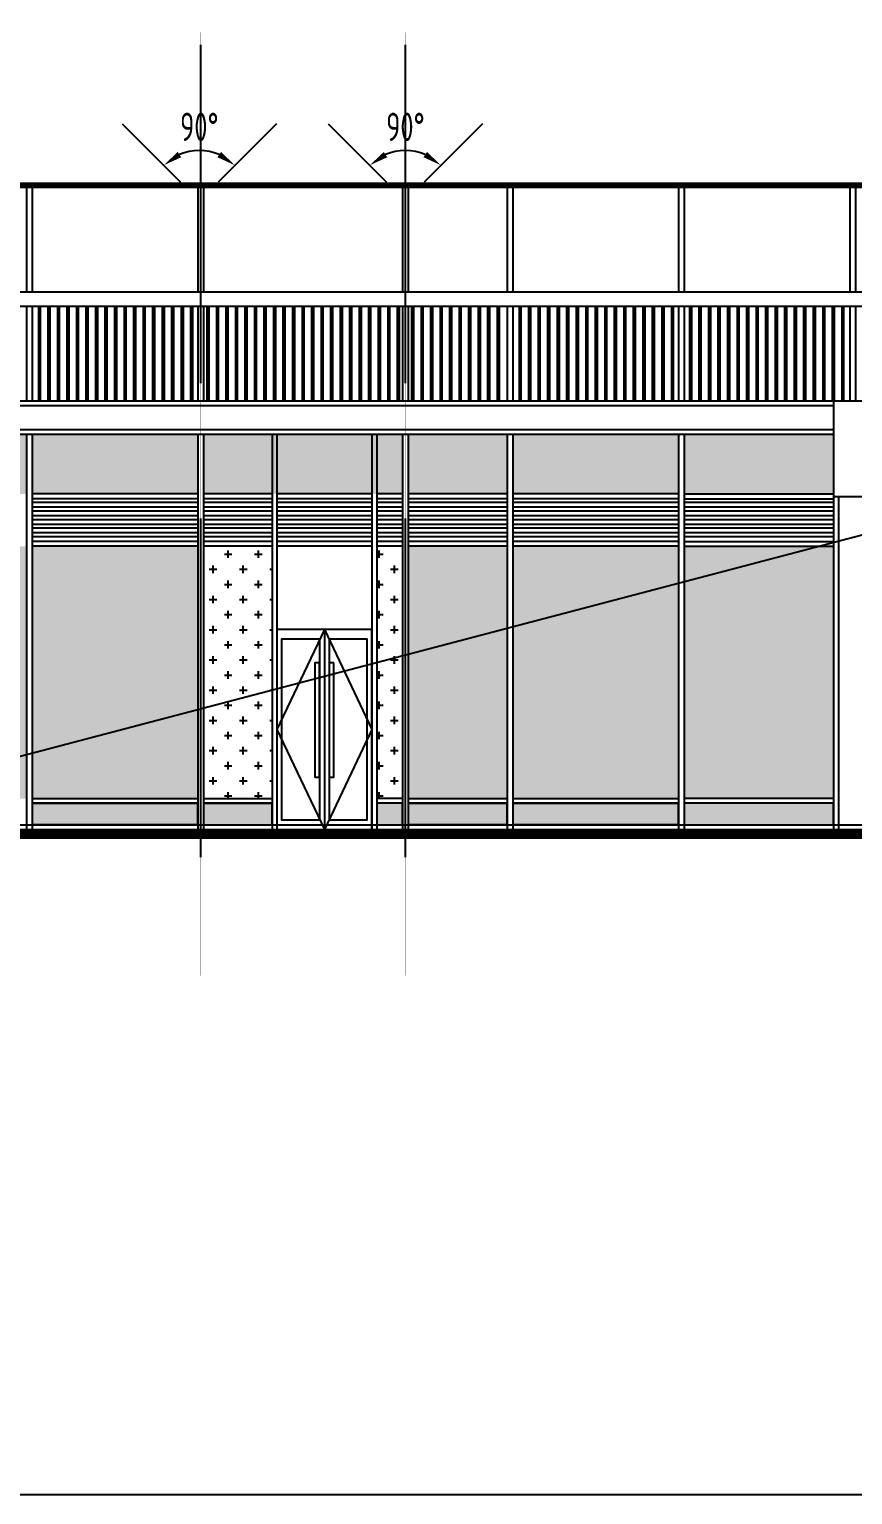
# Model space of a CAD drawing. Extents: x 72637 to 526294, y -245768 to 30884.
# Drawn here: x 142254 to 150904, y -161489 to -146091 of the extents above; entities that cross this region are included whole.
import ezdxf

# ---------------------------------------------------------------- set-up
doc = ezdxf.new("R2010")
doc.units = 0
doc.header["$LTSCALE"] = 10
doc.header["$MEASUREMENT"] = 0
doc.linetypes.add('DASH', pattern=[0.35, 0.25, -0.1])
for name, color, linetype in [('01-标注_尺寸', 124, 'Continuous'), ('05-填充_156', 156, 'Continuous'), ('05-填充_18', 18, 'Continuous'), ('A-C_玻璃幕墙', 140, 'Continuous'), ('A-C_门', 150, 'Continuous'), ('A-E_栏杆', 232, 'Continuous'), ('E-立面', 255, 'Continuous'), ('E-立面轮廓', 241, 'Continuous')]:
    doc.layers.add(name, color=color, linetype=linetype)
doc.layers.add('04-不打印_辅助线', color=165, linetype='Continuous', plot=False)
doc.styles.add('_TCH_DIM_T3', font='ROS1', dxfattribs={"width": 0.8, "bigfont": 'JD'})
doc.dimstyles.new('_TCH_ARROW&&100', dxfattribs={"dimtxt": 297.5, "dimasz": 200, "dimexe": 250, "dimexo": 300, "dimgap": 100, "dimtad": 1, "dimdec": 0, "dimzin": 0, "dimdsep": 46, "dimtxsty": '_TCH_DIM_T3', "dimcen": 0.09, "dimclrt": 7, "dimazin": 2, "dimtfac": 1, "dimtdec": 0, "dimtix": 1, "dimtmove": 2, "dimatfit": 3, "dimfxl": 0, "dimtolj": 1, "dimtzin": 0, "dimarcsym": 0})
pattern_1 = [(0, (0, 0), (158.75, 158.75), [79.375, -238.125]), (90, (39.69, -39.69), (-158.75, 158.75), [79.375, -238.125])]

# ---------------------------------------------------------------- blocks, each defined once
blk = doc.blocks.new('A$C6DB452AA')
for points in [[(1070, 6750), (1070, 5650)], [(1130, 6750), (1130, 5650)], [(2870, 6750), (2870, 5650)], [(2930, 6750), (2930, 5650)], [(4670, 6750), (4670, 5650)], [(4730, 6750), (4730, 5650)], [(6470, 6750), (6470, 5650)], [(6530, 6750), (6530, 5650)], [(8270, 6750), (8270, 5650)], [(8330, 6750), (8330, 5650)], [(10070, 6750), (10070, 5650)], [(10130, 6750), (10130, 5650)], [(10832, 6750), (10832, 5650)], [(10892, 6750), (10892, 5650)], [(1070, 5500), (1070, 4500)], [(1130, 5500), (1130, 4500)], [(2870, 5500), (2870, 4500)], [(2930, 5500), (2930, 4500)], [(4670, 5500), (4670, 4500)], [(4730, 5500), (4730, 4500)], [(6470, 5500), (6470, 4500)], [(6530, 5500), (6530, 4500)], [(8270, 5500), (8270, 4500)], [(8330, 5500), (8330, 4500)], [(10070, 5500), (10070, 4500)], [(10130, 5500), (10130, 4500)], [(10832, 5500), (10832, 4500)], [(10892, 5500), (10892, 4500)], [(1070, 4150), (1070, 0)], [(1130, 4150), (1130, 0)], [(2870, 4150), (2870, 0)], [(2930, 4150), (2930, 0)], [(6470, 4150), (6470, 0)], [(6530, 4150), (6530, 0)], [(8270, 4150), (8270, 0)], [(8330, 4150), (8330, 0)], [(10070, 4150), (10070, 0)], [(10130, 4150), (10130, 0)], [(10832, 4150), (10832, 0)], [(10892, 4150), (10892, 0)]]:
    blk.add_lwpolyline(points)
blk = doc.blocks.new('A$C631E7170')
for points in [[(0, -40), (-1740, -40)], [(0, -90), (-1740, -90)], [(0, -130), (-1740, -130)], [(0, -180), (-1740, -180)], [(0, -220), (-1740, -220)], [(0, -270), (-1740, -270)], [(0, -310), (-1740, -310)], [(0, -360), (-1740, -360)], [(0, -400), (-1740, -400)]]:
    blk.add_lwpolyline(points)
blk = doc.blocks.new('A$C589F609E')
for points in [[(-1685, 0), (-1685, -1000)], [(-1585, 0), (-1585, -1000)], [(-1485, 0), (-1485, -1000)], [(-1385, 0), (-1385, -1000)], [(-1285, 0), (-1285, -1000)], [(-1185, 0), (-1185, -1000)], [(-1085, 0), (-1085, -1000)], [(-985, 0), (-985, -1000)], [(-885, 0), (-885, -1000)], [(-785, 0), (-785, -1000)], [(-685, 0), (-685, -1000)], [(-585, 0), (-585, -1000)], [(-485, 0), (-485, -1000)], [(-385, 0), (-385, -1000)], [(-285, 0), (-285, -1000)], [(-185, 0), (-185, -1000)], [(-1665, 0), (-1665, -1000)], [(-1565, 0), (-1565, -1000)], [(-1465, 0), (-1465, -1000)], [(-1365, 0), (-1365, -1000)], [(-1265, 0), (-1265, -1000)], [(-1165, 0), (-1165, -1000)], [(-1065, 0), (-1065, -1000)], [(-965, 0), (-965, -1000)], [(-865, 0), (-865, -1000)], [(-765, 0), (-765, -1000)], [(-665, 0), (-665, -1000)], [(-565, 0), (-565, -1000)], [(-465, 0), (-465, -1000)], [(-365, 0), (-365, -1000)], [(-265, 0), (-265, -1000)], [(-165, 0), (-165, -1000)], [(-85, 0), (-85, -1000)], [(-65, 0), (-65, -1000)]]:
    blk.add_lwpolyline(points)
blk = doc.blocks.new('A$C32F26021')
at = {"layer": '05-填充_18'}
h = blk.add_hatch(color=256, dxfattribs=at)
h.dxf.hatch_style = 1
h.paths.add_polyline_path([(-1740, 50), (0, 50), (0, 275), (-1740, 275)])
for points in [[(0, 3525), (-1740, 3525)], [(0, 3475), (-1740, 3475)], [(0, 3025), (-1740, 3025)], [(0, 2975), (-1740, 2975)], [(-1740, 325), (0, 325)], [(-1740, 275), (0, 275)], [(0, 50), (-1740, 50)]]:
    blk.add_lwpolyline(points)
blk.add_lwpolyline([(-1740, 50), (0, 50), (0, 275), (-1740, 275)], close=True)
for name, p in [('A$C589F609E', (10, 5500)), ('A$C631E7170', (0, 3475))]:
    blk.add_blockref(name, p)
blk = doc.blocks.new('A$C70D15414')
at = {"layer": '05-填充_18'}
h = blk.add_hatch(color=256, dxfattribs=at)
h.dxf.hatch_style = 1
h.paths.add_polyline_path([(-1040, 50), (0, 50), (0, 275), (-1040, 275)])
for points in [[(0, 3525), (-1040, 3525)], [(0, 3475), (-1040, 3475)], [(0, 3025), (-1040, 3025)], [(0, 2975), (-1040, 2975)], [(-1040, 325), (0, 325)], [(-1040, 275), (0, 275)], [(0, 50), (-1040, 50)]]:
    blk.add_lwpolyline(points)
blk.add_lwpolyline([(-1040, 50), (0, 50), (0, 275), (-1040, 275)], close=True)
blk = doc.blocks.new('A$C2A0B6CF3')
at = {"layer": '05-填充_18'}
h = blk.add_hatch(color=256, dxfattribs=at)
h.dxf.hatch_style = 1
h.paths.add_polyline_path([(30, 50), (750, 50), (750, 275), (30, 275)])
h = blk.add_hatch(color=256, dxfattribs=at)
h.dxf.hatch_style = 1
h.paths.add_polyline_path([(1850, 50), (2120, 50), (2120, 275), (1850, 275)])
for points in [[(750, 3525), (30, 3525)], [(750, 3475), (30, 3475)], [(1800, 3525), (800, 3525)], [(1800, 3475), (800, 3475)], [(2120, 3525), (1850, 3525)], [(2120, 3475), (1850, 3475)], [(750, 3025), (30, 3025)], [(750, 2975), (30, 2975)], [(1800, 3025), (800, 3025)], [(1800, 2975), (800, 2975)], [(2120, 3025), (1850, 3025)], [(2120, 2975), (1850, 2975)], [(30, 325), (750, 325)], [(2120, 325), (1850, 325)], [(30, 275), (750, 275)], [(2120, 275), (1850, 275)]]:
    blk.add_lwpolyline(points)
for points in [[(30, 50), (750, 50), (750, 275), (30, 275)], [(1850, 50), (2120, 50), (2120, 275), (1850, 275)]]:
    blk.add_lwpolyline(points, close=True)
blk = doc.blocks.new('A$C339A5B8F')
for points in [[(-5430, 6750), (-5430, 5650)], [(-5370, 6750), (-5370, 5650)], [(-3630, 6750), (-3630, 5650)], [(-3570, 6750), (-3570, 5650)], [(-1830, 6750), (-1830, 5650)], [(-1770, 6750), (-1770, 5650)], [(-30, 6750), (-30, 5650)], [(30, 6750), (30, 5650)], [(2120, 6750), (2120, 5650)], [(2180, 6750), (2180, 5650)], [(-5430, 5500), (-5430, 4500)], [(-5370, 5500), (-5370, 4500)], [(-3630, 5500), (-3630, 4500)], [(-3570, 5500), (-3570, 4500)], [(-1830, 5500), (-1830, 4500)], [(-1770, 5500), (-1770, 4500)], [(-30, 5500), (-30, 4500)], [(30, 5500), (30, 4500)], [(2120, 5500), (2120, 4500)], [(2180, 5500), (2180, 4500)], [(-5430, 4150), (-5430, 0)], [(-5370, 4150), (-5370, 0)], [(-3630, 4150), (-3630, 0)], [(-3570, 4150), (-3570, 0)], [(-1830, 4150), (-1830, 0)], [(-1770, 4150), (-1770, 0)], [(-30, 4150), (-30, 0)], [(30, 4150), (30, 0)], [(750, 4150), (750, 0)], [(800, 4150), (800, 0)], [(1800, 4150), (1800, 0)], [(1850, 4150), (1850, 0)], [(2120, 4150), (2120, 0)], [(2180, 4150), (2180, 0)]]:
    blk.add_lwpolyline(points)
blk = doc.blocks.new('A$C1B5E7238')
blk.add_lwpolyline([(-400, -4500), (0, -4500), (0, 0), (-400, 0)], close=True)
for points in [[(-400, -1000), (0, -1000)], [(-350, -1000), (-350, -4500)], [(-50, -1000), (-50, -4500)]]:
    blk.add_lwpolyline(points)
blk = doc.blocks.new('*U49')
for points in [[(-170, -40), (-1740, -40)], [(-170, -90), (-1740, -90)], [(-170, -130), (-1740, -130)], [(-170, -180), (-1740, -180)], [(-170, -220), (-1740, -220)], [(-170, -270), (-1740, -270)], [(-170, -310), (-1740, -310)], [(-170, -360), (-1740, -360)], [(-170, -400), (-1740, -400)]]:
    blk.add_lwpolyline(points)
blk = doc.blocks.new('A$C3A8F4E96')
at = {"layer": '05-填充_18'}
h = blk.add_hatch(color=256, dxfattribs=at)
h.dxf.hatch_style = 1
h.paths.add_polyline_path([(1570, 50), (0, 50), (0, 275), (1570, 275)])
for points in [[(1570, 3525), (0, 3525)], [(1570, 3475), (0, 3475)], [(1570, 3025), (0, 3025)], [(1570, 2975), (0, 2975)], [(0, 325), (1570, 325)], [(0, 275), (1570, 275)], [(1570, 50), (0, 50)]]:
    blk.add_lwpolyline(points)
blk.add_lwpolyline([(1570, 50), (0, 50), (0, 275), (1570, 275)], close=True)
blk.add_blockref('A$C589F609E', (1580, 5500))
at = {"xscale": -1}
blk.add_blockref('*U49', (-170, 3475), dxfattribs=at)
blk = doc.blocks.new('A$C74285A47')
for points in [[(65, 0), (65, -1000)], [(85, 0), (85, -1000)], [(165, 0), (165, -1000)], [(185, 0), (185, -1000)], [(265, 0), (265, -1000)], [(285, 0), (285, -1000)], [(365, 0), (365, -1000)], [(385, 0), (385, -1000)], [(465, 0), (465, -1000)], [(485, 0), (485, -1000)], [(565, 0), (565, -1000)], [(585, 0), (585, -1000)], [(665, 0), (665, -1000)], [(685, 0), (685, -1000)], [(765, 0), (765, -1000)], [(785, 0), (785, -1000)], [(865, 0), (865, -1000)], [(885, 0), (885, -1000)], [(965, 0), (965, -1000)], [(985, 0), (985, -1000)], [(1065, 0), (1065, -1000)], [(1085, 0), (1085, -1000)], [(1165, 0), (1165, -1000)], [(1185, 0), (1185, -1000)], [(1265, 0), (1265, -1000)], [(1285, 0), (1285, -1000)], [(1365, 0), (1365, -1000)], [(1385, 0), (1385, -1000)], [(1465, 0), (1465, -1000)], [(1485, 0), (1485, -1000)], [(1565, 0), (1565, -1000)], [(1585, 0), (1585, -1000)], [(1665, 0), (1665, -1000)], [(1685, 0), (1685, -1000)], [(1765, 0), (1765, -1000)], [(1785, 0), (1785, -1000)], [(1865, 0), (1865, -1000)], [(1885, 0), (1885, -1000)], [(1965, 0), (1965, -1000)], [(1985, 0), (1985, -1000)], [(2065, 0), (2065, -1000)], [(2085, 0), (2085, -1000)], [(2215, 0), (2215, -1000)], [(2235, 0), (2235, -1000)], [(2315, 0), (2315, -1000)], [(2335, 0), (2335, -1000)], [(2415, 0), (2415, -1000)], [(2435, 0), (2435, -1000)], [(2515, 0), (2515, -1000)], [(2535, 0), (2535, -1000)], [(2615, 0), (2615, -1000)], [(2635, 0), (2635, -1000)], [(2715, 0), (2715, -1000)], [(2735, 0), (2735, -1000)], [(2815, 0), (2815, -1000)], [(2835, 0), (2835, -1000)], [(2915, 0), (2915, -1000)], [(2935, 0), (2935, -1000)], [(3015, 0), (3015, -1000)], [(3035, 0), (3035, -1000)], [(3115, 0), (3115, -1000)], [(3135, 0), (3135, -1000)]]:
    blk.add_lwpolyline(points)
blk = doc.blocks.new('*U48')
for points in [[(-1020, -40), (-1740, -40)], [(-1020, -90), (-1740, -90)], [(-1020, -130), (-1740, -130)], [(-1020, -180), (-1740, -180)], [(-1020, -220), (-1740, -220)], [(-1020, -270), (-1740, -270)], [(-1020, -310), (-1740, -310)], [(-1020, -360), (-1740, -360)], [(-1020, -400), (-1740, -400)]]:
    blk.add_lwpolyline(points)
blk = doc.blocks.new('*U78')
for points in [[(-700, -40), (-1740, -40)], [(-700, -90), (-1740, -90)], [(-700, -130), (-1740, -130)], [(-700, -180), (-1740, -180)], [(-700, -220), (-1740, -220)], [(-700, -270), (-1740, -270)], [(-700, -310), (-1740, -310)], [(-700, -360), (-1740, -360)], [(-700, -400), (-1740, -400)]]:
    blk.add_lwpolyline(points)
blk = doc.blocks.new('A$C47AD367E')
for points in [[(0, 0), (1000, 0), (1000, 2100), (0, 2100)], [(450, 1750), (400, 1750), (400, 550), (450, 550)], [(600, 1750), (550, 1750), (550, 550), (600, 550)]]:
    blk.add_lwpolyline(points, close=True)
for points in [[(500, 2100), (0, 1050), (500, 0)], [(500, 2100), (500, 0)], [(500, 2100), (1000, 1050), (500, 0)], [(450, 2000), (50, 2000), (50, 100), (450, 100)], [(450, 2000), (450, 100)], [(550, 2000), (550, 100)], [(550, 100), (950, 100), (950, 2000), (550, 2000)]]:
    blk.add_lwpolyline(points)
blk = doc.blocks.new('*U115')
for points in [[(-740, -40), (-1740, -40)], [(-740, -90), (-1740, -90)], [(-740, -130), (-1740, -130)], [(-740, -180), (-1740, -180)], [(-740, -220), (-1740, -220)], [(-740, -270), (-1740, -270)], [(-740, -310), (-1740, -310)], [(-740, -360), (-1740, -360)], [(-740, -400), (-1740, -400)]]:
    blk.add_lwpolyline(points)
blk = doc.blocks.new('*U116')
for points in [[(-1470, -40), (-1740, -40)], [(-1470, -90), (-1740, -90)], [(-1470, -130), (-1740, -130)], [(-1470, -180), (-1740, -180)], [(-1470, -220), (-1740, -220)], [(-1470, -270), (-1740, -270)], [(-1470, -310), (-1740, -310)], [(-1470, -360), (-1740, -360)], [(-1470, -400), (-1740, -400)]]:
    blk.add_lwpolyline(points)
blk = doc.blocks.new('*D2446')
at = {"layer": '01-标注_尺寸', "color": 0, "lineweight": -2, "transparency": 16777216}
for p, q in [((143230, -147084), (143843, -147696)), ((144850, -147084), (144238, -147696))]:
    blk.add_line(p, q, dxfattribs=at)
blk.add_arc((144040, -147894), 529, 66.788, 113.212, dxfattribs=at)
at = {"layer": '01-标注_尺寸', "color": 0, "transparency": 16777216}
for points in [[(143850, -147435), (143813, -147380), (143666, -147520)], [(144268, -147380), (144230, -147435), (144414, -147520)]]:
    blk.add_solid(points, dxfattribs=at)
at = {"layer": 'Defpoints', "color": 0, "transparency": 16777216}
for p in [(143018, -146872), (145062, -146872), (144177, -147383), (144040, -147894)]:
    blk.add_point(p, dxfattribs=at)
at = {"layer": '01-标注_尺寸', "color": 7, "transparency": 16777216, "insert": (144040, -147116), "char_height": 297.5, "attachment_point": 5, "style": '_TCH_DIM_T3'}
blk.add_mtext('\\A1;90°', dxfattribs=at)
blk = doc.blocks.new('*D2447')
at = {"layer": '01-标注_尺寸', "color": 0, "lineweight": -2, "transparency": 16777216}
for p, q in [((145395, -147084), (146008, -147696)), ((147015, -147084), (146402, -147696))]:
    blk.add_line(p, q, dxfattribs=at)
blk.add_arc((146205, -147894), 529, 66.788, 113.212, dxfattribs=at)
at = {"layer": '01-标注_尺寸', "color": 0, "transparency": 16777216}
for points in [[(146015, -147435), (145978, -147380), (145831, -147520)], [(146432, -147380), (146395, -147435), (146579, -147520)]]:
    blk.add_solid(points, dxfattribs=at)
at = {"layer": 'Defpoints', "color": 0, "transparency": 16777216}
for p in [(145183, -146872), (147227, -146872), (146342, -147383), (146205, -147894)]:
    blk.add_point(p, dxfattribs=at)
at = {"layer": '01-标注_尺寸', "color": 7, "transparency": 16777216, "insert": (146205, -147116), "char_height": 297.5, "attachment_point": 5, "style": '_TCH_DIM_T3'}
blk.add_mtext('\\A1;90°', dxfattribs=at)

msp = doc.modelspace()

# ---------------------------------------------------------------- hatches: boundary and pattern name
at = {"layer": '05-填充_156'}
h = msp.add_hatch(dxfattribs=at)
h.set_pattern_fill('CROSS', color=256, scale=100)
h.set_pattern_definition([(0, (-111918.46, 94463.2), (158.75, 158.75), [79.375, -238.125]), (90, (-111878.77, 94423.51), (-158.75, 158.75), [79.375, -238.125])])
h.paths.add_polyline_path([(273338.7, -150973.7), (274526.7, -150973.7), (274526.7, -150348.7), (273338.7, -150348.7)])
h.paths.add_polyline_path([(271538.7, -150973.7), (273278.7, -150973.7), (273278.7, -150348.7), (271538.7, -150348.7)])
h.paths.add_polyline_path([(269738.7, -150973.7), (271478.7, -150973.7), (271478.7, -150348.7), (269738.7, -150348.7)])
h.paths.add_polyline_path([(268108.7, -150973.7), (269678.7, -150973.7), (269678.7, -150348.7), (268108.7, -150348.7)])
h.paths.add_polyline_path([(266138.7, -150973.7), (267708.7, -150973.7), (267708.7, -150348.7), (266138.7, -150348.7)])
h.paths.add_polyline_path([(264338.7, -150973.7), (266078.7, -150973.7), (266078.7, -150348.7), (264338.7, -150348.7)])
h.paths.add_polyline_path([(262538.7, -150973.7), (264278.7, -150973.7), (264278.7, -150348.7), (262538.7, -150348.7)])
h.paths.add_polyline_path([(260738.7, -150973.7), (262478.7, -150973.7), (262478.7, -150348.7), (260738.7, -150348.7)])
h.paths.add_polyline_path([(259108.7, -150973.7), (260678.7, -150973.7), (260678.7, -150348.7), (259108.7, -150348.7)])
h.paths.add_polyline_path([(257138.7, -150973.7), (258708.7, -150973.7), (258708.7, -150348.7), (257138.7, -150348.7)])
h.paths.add_polyline_path([(255338.7, -150973.7), (257078.7, -150973.7), (257078.7, -150348.7), (255338.7, -150348.7)])
h.paths.add_polyline_path([(253538.7, -150973.7), (255278.7, -150973.7), (255278.7, -150348.7), (253538.7, -150348.7)])
h.paths.add_polyline_path([(251738.7, -150973.7), (253478.7, -150973.7), (253478.7, -150348.7), (251738.7, -150348.7)])
h.paths.add_polyline_path([(250108.7, -150973.7), (251678.7, -150973.7), (251678.7, -150348.7), (250108.7, -150348.7)])
h.paths.add_polyline_path([(248138.7, -150973.7), (249708.7, -150973.7), (249708.7, -150348.7), (248138.7, -150348.7)])
h.paths.add_polyline_path([(246338.7, -150973.7), (248078.7, -150973.7), (248078.7, -150348.7), (246338.7, -150348.7)])
h.paths.add_polyline_path([(244538.7, -150973.7), (246278.7, -150973.7), (246278.7, -150348.7), (244538.7, -150348.7)])
h.paths.add_polyline_path([(242738.7, -150973.7), (244478.7, -150973.7), (244478.7, -150348.7), (242738.7, -150348.7)])
h.paths.add_polyline_path([(240599.5, -150973.7), (242678.7, -150973.7), (242678.7, -150348.7), (240599.5, -150348.7)])
h.paths.add_polyline_path([(238629.5, -150973.7), (240199.5, -150973.7), (240199.5, -150348.7), (238629.5, -150348.7)])
h.paths.add_polyline_path([(236829.5, -150973.7), (238569.5, -150973.7), (238569.5, -150348.7), (236829.5, -150348.7)])
h.paths.add_polyline_path([(235029.5, -150973.7), (236769.5, -150973.7), (236769.5, -150348.7), (235029.5, -150348.7)])
h.paths.add_polyline_path([(233229.5, -150973.7), (234969.5, -150973.7), (234969.5, -150348.7), (233229.5, -150348.7)])
h.paths.add_polyline_path([(231599.5, -150973.7), (233169.5, -150973.7), (233169.5, -150348.7), (231599.5, -150348.7)])
h.paths.add_polyline_path([(229629.5, -150973.7), (231199.5, -150973.7), (231199.5, -150348.7), (229629.5, -150348.7)])
h.paths.add_polyline_path([(227829.5, -150973.7), (229569.5, -150973.7), (229569.5, -150348.7), (227829.5, -150348.7)])
h.paths.add_polyline_path([(226029.5, -150973.7), (227769.5, -150973.7), (227769.5, -150348.7), (226029.5, -150348.7)])
h.paths.add_polyline_path([(224229.5, -150973.7), (225969.5, -150973.7), (225969.5, -150348.7), (224229.5, -150348.7)])
h.paths.add_polyline_path([(222599.5, -150973.7), (224169.5, -150973.7), (224169.5, -150348.7), (222599.5, -150348.7)])
h.paths.add_polyline_path([(220629.5, -150973.7), (222199.5, -150973.7), (222199.5, -150348.7), (220629.5, -150348.7)])
h.paths.add_polyline_path([(218829.5, -150973.7), (220569.5, -150973.7), (220569.5, -150348.7), (218829.5, -150348.7)])
h.paths.add_polyline_path([(217029.5, -150973.7), (218769.5, -150973.7), (218769.5, -150348.7), (217029.5, -150348.7)])
h.paths.add_polyline_path([(215229.5, -150973.7), (216969.5, -150973.7), (216969.5, -150348.7), (215229.5, -150348.7)])
h.paths.add_polyline_path([(213599.5, -150973.7), (215169.5, -150973.7), (215169.5, -150348.7), (213599.5, -150348.7)])
h.paths.add_polyline_path([(211629.5, -150973.7), (213199.5, -150973.7), (213199.5, -150348.7), (211629.5, -150348.7)])
h.paths.add_polyline_path([(209829.5, -150973.7), (211569.5, -150973.7), (211569.5, -150348.7), (209829.5, -150348.7)])
h.paths.add_polyline_path([(208029.5, -150973.7), (209769.5, -150973.7), (209769.5, -150348.7), (208029.5, -150348.7)])
h.paths.add_polyline_path([(204599.5, -150973.7), (206169.5, -150973.7), (206169.5, -150348.7), (204599.5, -150348.7)])
h.paths.add_polyline_path([(206229.5, -150973.7), (207969.5, -150973.7), (207969.5, -150348.7), (206229.5, -150348.7)])
h.paths.add_polyline_path([(203529.5, -150973.7), (204199.5, -150973.7), (204199.5, -150348.7), (203529.5, -150348.7)])
h.paths.add_polyline_path([(201729.5, -150973.7), (203469.5, -150973.7), (203469.5, -150348.7), (201729.5, -150348.7)])
h.paths.add_polyline_path([(200829.5, -150973.7), (201669.5, -150973.7), (201669.5, -150348.7), (200829.5, -150348.7)])
h.paths.add_polyline_path([(199029.5, -150973.7), (200769.5, -150973.7), (200769.5, -150348.7), (199029.5, -150348.7)])
h.paths.add_polyline_path([(197229.5, -150973.7), (198969.5, -150973.7), (198969.5, -150348.7), (197229.5, -150348.7)])
h.paths.add_polyline_path([(195599.5, -150973.7), (197169.5, -150973.7), (197169.5, -150348.7), (195599.5, -150348.7)])
h.paths.add_polyline_path([(193629.5, -150973.7), (195199.5, -150973.7), (195199.5, -150348.7), (193629.5, -150348.7)])
h.paths.add_polyline_path([(191829.5, -150973.7), (193569.5, -150973.7), (193569.5, -150348.7), (191829.5, -150348.7)])
h.paths.add_polyline_path([(190029.5, -150973.7), (191769.5, -150973.7), (191769.5, -150348.7), (190029.5, -150348.7)])
h.paths.add_polyline_path([(188229.5, -150973.7), (189969.5, -150973.7), (189969.5, -150348.7), (188229.5, -150348.7)])
h.paths.add_polyline_path([(186599.5, -150973.7), (188169.5, -150973.7), (188169.5, -150348.7), (186599.5, -150348.7)])
h.paths.add_polyline_path([(184629.5, -150973.7), (186199.5, -150973.7), (186199.5, -150348.7), (184629.5, -150348.7)])
h.paths.add_polyline_path([(182829.5, -150973.7), (184569.5, -150973.7), (184569.5, -150348.7), (182829.5, -150348.7)])
h.paths.add_polyline_path([(181029.5, -150973.7), (182769.5, -150973.7), (182769.5, -150348.7), (181029.5, -150348.7)])
h.paths.add_polyline_path([(179229.5, -150973.7), (180969.5, -150973.7), (180969.5, -150348.7), (179229.5, -150348.7)])
h.paths.add_polyline_path([(178020.9, -150973.7), (179169.5, -150973.7), (179169.5, -150348.7), (178020.9, -150348.7)])
h.paths.add_polyline_path([(175786.2, -150973.7), (177960.9, -150973.7), (177960.9, -150348.7), (175786.2, -150348.7)])
h.paths.add_polyline_path([(173986.2, -150973.7), (175726.2, -150973.7), (175726.2, -150348.7), (173986.2, -150348.7)])
h.paths.add_polyline_path([(172186.2, -150973.7), (173926.2, -150973.7), (173926.2, -150348.7), (172186.2, -150348.7)])
h.paths.add_polyline_path([(166786.2, -150973.7), (168526.2, -150973.7), (168526.2, -150348.7), (166786.2, -150348.7)])
h.paths.add_polyline_path([(164986.2, -150973.7), (166726.2, -150973.7), (166726.2, -150348.7), (164986.2, -150348.7)])
h.paths.add_polyline_path([(163186.2, -150973.7), (164926.2, -150973.7), (164926.2, -150348.7), (163186.2, -150348.7)])
h.paths.add_polyline_path([(159526.2, -150973.7), (157786.2, -150973.7), (157786.2, -150348.7), (159526.2, -150348.7)])
h.paths.add_polyline_path([(157726.2, -150973.7), (156334.1, -150973.7), (156334.1, -150348.7), (157726.2, -150348.7)])
h.paths.add_polyline_path([(156274.1, -150973.7), (154534.1, -150973.7), (154534.1, -150348.7), (156274.1, -150348.7)])
h.paths.add_polyline_path([(152674.1, -150973.7), (151104.1, -150973.7), (151104.1, -150348.7), (152674.1, -150348.7)])
h.paths.add_polyline_path([(154474.1, -150973.7), (152734.1, -150973.7), (152734.1, -150348.7), (154474.1, -150348.7)])
h.paths.add_polyline_path([(149134.1, -150973.7), (150704.1, -150973.7), (150704.1, -150348.7), (149134.1, -150348.7)])
h.paths.add_polyline_path([(147334.1, -150973.7), (149074.1, -150973.7), (149074.1, -150348.7), (147334.1, -150348.7)])
h.paths.add_polyline_path([(137804.1, -150973.7), (138624.1, -150973.7), (138624.1, -150348.7), (137804.1, -150348.7)])
h.paths.add_polyline_path([(138684.1, -150973.7), (140424.1, -150973.7), (140424.1, -150348.7), (138684.1, -150348.7)])
h.paths.add_polyline_path([(140484.1, -150973.7), (142224.1, -150973.7), (142224.1, -150348.7), (140484.1, -150348.7)])
h.paths.add_polyline_path([(142284.1, -150973.7), (144024.1, -150973.7), (144024.1, -150348.7), (142284.1, -150348.7)])
h.paths.add_polyline_path([(144084.1, -150973.7), (146174.1, -150973.7), (146174.1, -150348.7), (144084.1, -150348.7)])
h.paths.add_polyline_path([(146234.1, -150973.7), (147274.1, -150973.7), (147274.1, -150348.7), (146234.1, -150348.7)])
h.paths.add_polyline_path([(168586.2, -150973.7), (170156.2, -150973.7), (170156.2, -150348.7), (168586.2, -150348.7)])
h.paths.add_polyline_path([(170556.2, -150973.7), (172126.2, -150973.7), (172126.2, -150348.7), (170556.2, -150348.7)])
h.paths.add_polyline_path([(159586.2, -150973.7), (161156.2, -150973.7), (161156.2, -150348.7), (159586.2, -150348.7)])
h.paths.add_polyline_path([(161556.2, -150973.7), (163126.2, -150973.7), (163126.2, -150348.7), (161556.2, -150348.7)])
h = msp.add_hatch(dxfattribs=at)
h.set_pattern_fill('CROSS', color=256, scale=100)
h.set_pattern_definition(pattern_1)
h.paths.add_polyline_path([(157096.4, -151523.7), (157726.2, -151523.7), (157726.2, -154173.7), (157096.4, -154173.7)])
h.paths.add_polyline_path([(156334.1, -154173.7), (157036.4, -154173.7), (157036.4, -151523.7), (156334.1, -151523.7)])
h.paths.add_polyline_path([(154534.1, -151523.7), (156274.1, -151523.7), (156274.1, -154173.7), (154534.1, -154173.7)])
h.paths.add_polyline_path([(152734.1, -154173.7), (154474.1, -154173.7), (154474.1, -151523.7), (152734.1, -151523.7)])
h.paths.add_polyline_path([(151104.1, -151523.7), (152674.1, -151523.7), (152674.1, -154173.7), (151104.1, -154173.7)])
h.paths.add_polyline_path([(149134.1, -154173.7), (150704.1, -154173.7), (150704.1, -151523.7), (149134.1, -151523.7)])
h.paths.add_polyline_path([(147334.1, -154173.7), (149074.1, -154173.7), (149074.1, -151523.7), (147334.1, -151523.7)])
h.paths.add_polyline_path([(146234.1, -154173.7), (147274.1, -154173.7), (147274.1, -151523.7), (146234.1, -151523.7)])
h.paths.add_polyline_path([(142284.1, -151523.7), (144024.1, -151523.7), (144024.1, -154173.7), (142284.1, -154173.7)])
h.paths.add_polyline_path([(140484.1, -154173.7), (142224.1, -154173.7), (142224.1, -151523.7), (140484.1, -151523.7)])
h.paths.add_polyline_path([(138684.1, -151523.7), (140424.1, -151523.7), (140424.1, -154173.7), (138684.1, -154173.7)])
h.paths.add_polyline_path([(137804.1, -154173.7), (138624.1, -154173.7), (138624.1, -151523.7), (137804.1, -151523.7)])
h = msp.add_hatch(dxfattribs=at)
h.set_pattern_fill('CROSS', color=256, scale=100)
h.set_pattern_definition(pattern_1)
h.paths.add_polyline_path([(145904.1, -151523.7), (146174.1, -151523.7), (146174.1, -154173.7), (145904.1, -154173.7)])
h.paths.add_polyline_path([(144084.1, -154173.7), (144804.1, -154173.7), (144804.1, -151523.7), (144084.1, -151523.7)])

# ---------------------------------------------------------------- linework, layer by layer
at = {"layer": '04-不打印_辅助线'}
for points in [[(136229.5, -148848.7), (275007.3, -148848.7)], [(136229.5, -148998.7), (275007.3, -148998.7)], [(136229.5, -154498.7), (275007.3, -154498.7)], [(137754.1, -154448.7), (177399.5, -154448.7)]]:
    msp.add_lwpolyline(points, dxfattribs=at)
at = {"layer": 'A-C_玻璃幕墙'}
msp.add_lwpolyline([(114474.7, -115351.9), (288003.1, -115351.9), (288003.1, -161488.6), (114474.7, -161488.6)], close=True, dxfattribs=at)
for points in [[(114474.7, -161012.6), (288003.1, -115351.9)], [(137754.1, -148848.7), (274926.7, -148848.7)], [(137754.1, -148998.7), (274926.7, -148998.7)], [(274926.7, -149998.7), (137754.1, -149998.7)], [(150704.1, -150048.7), (137754.1, -150048.7)], [(150704.1, -150298.7), (137754.1, -150298.7)], [(150704.1, -150348.7), (137754.1, -150348.7)]]:
    msp.add_lwpolyline(points, dxfattribs=at)
at = {"layer": 'A-C_玻璃幕墙', "linetype": 'DASH'}
for points in [[(144054.1, -146123.1), (144054.1, -156032.6)], [(146204.1, -146123.1), (146204.1, -156032.6)]]:
    msp.add_lwpolyline(points, dxfattribs=at)
at = {"layer": 'A-E_栏杆'}
msp.add_line((137754.1, -147748.7), (274926.7, -147748.7), dxfattribs=at)
at = {"layer": 'E-立面'}
msp.add_lwpolyline([(136124.3, -154498.7), (274973.8, -154498.7)], dxfattribs=at)
at = {"layer": 'E-立面轮廓'}
for points, const_width in [([(137729.1, -154498.7), (137729.1, -147723.7), (274951.7, -147723.7), (274951.7, -154498.7)], 50), ([(137029.5, -154548.7), (276209.1, -154548.7)], 100)]:
    msp.add_lwpolyline(points, dxfattribs=dict(at, const_width=const_width))

# ---------------------------------------------------------------- block references
at = {"layer": 'A-C_玻璃幕墙'}
for name, p in [('A$C339A5B8F', (144054.1, -154498.7)), ('A$C6DB452AA', (146204.1, -154498.7)), ('A$C32F26021', (144024.1, -154498.7)), ('A$C74285A47', (144054.1, -148998.7)), ('A$C32F26021', (149074.1, -154498.7)), ('A$C1B5E7238', (151104.1, -149998.7)), ('A$C2A0B6CF3', (144054.1, -154498.7)), ('A$C70D15414', (147274.1, -154498.7)), ('*U48', (145824.1, -151023.7)), ('*U115', (146594.1, -151023.7)), ('*U116', (147644.1, -151023.7)), ('*U78', (147974.1, -151023.7))]:
    msp.add_blockref(name, p, dxfattribs=at)
at = {"layer": 'A-C_玻璃幕墙', "xscale": -1}
msp.add_blockref('A$C3A8F4E96', (150704.1, -154498.7), dxfattribs=at)
at = {"layer": 'A-C_门'}
msp.add_blockref('A$C47AD367E', (144854.1, -154498.7), dxfattribs=at)

# ---------------------------------------------------------------- dimensions: what is measured, and where the dimension line sits
at = {"layer": '01-标注_尺寸'}
for base, center, p1, p2, picture, middle in [((144177.234, -147382.7646), (144040.2871, -147893.8573), (145062.4226, -146871.7219), (143018.1517, -146871.7219), '*D2446', (144040.2871, -147115.9852)), ((146341.8428, -147382.7646), (146204.896, -147893.8573), (147227.0314, -146871.7219), (145182.7605, -146871.7219), '*D2447', (146204.896, -147115.9852))]:
    dim = msp.add_angular_dim_3p(base=base, center=center, p1=p1, p2=p2, dimstyle='_TCH_ARROW&&100', dxfattribs=at)
    dim.commit()
    dim.dimension.update_dxf_attribs({"geometry": picture, "text_midpoint": middle})

doc.saveas('drawing.dxf')
